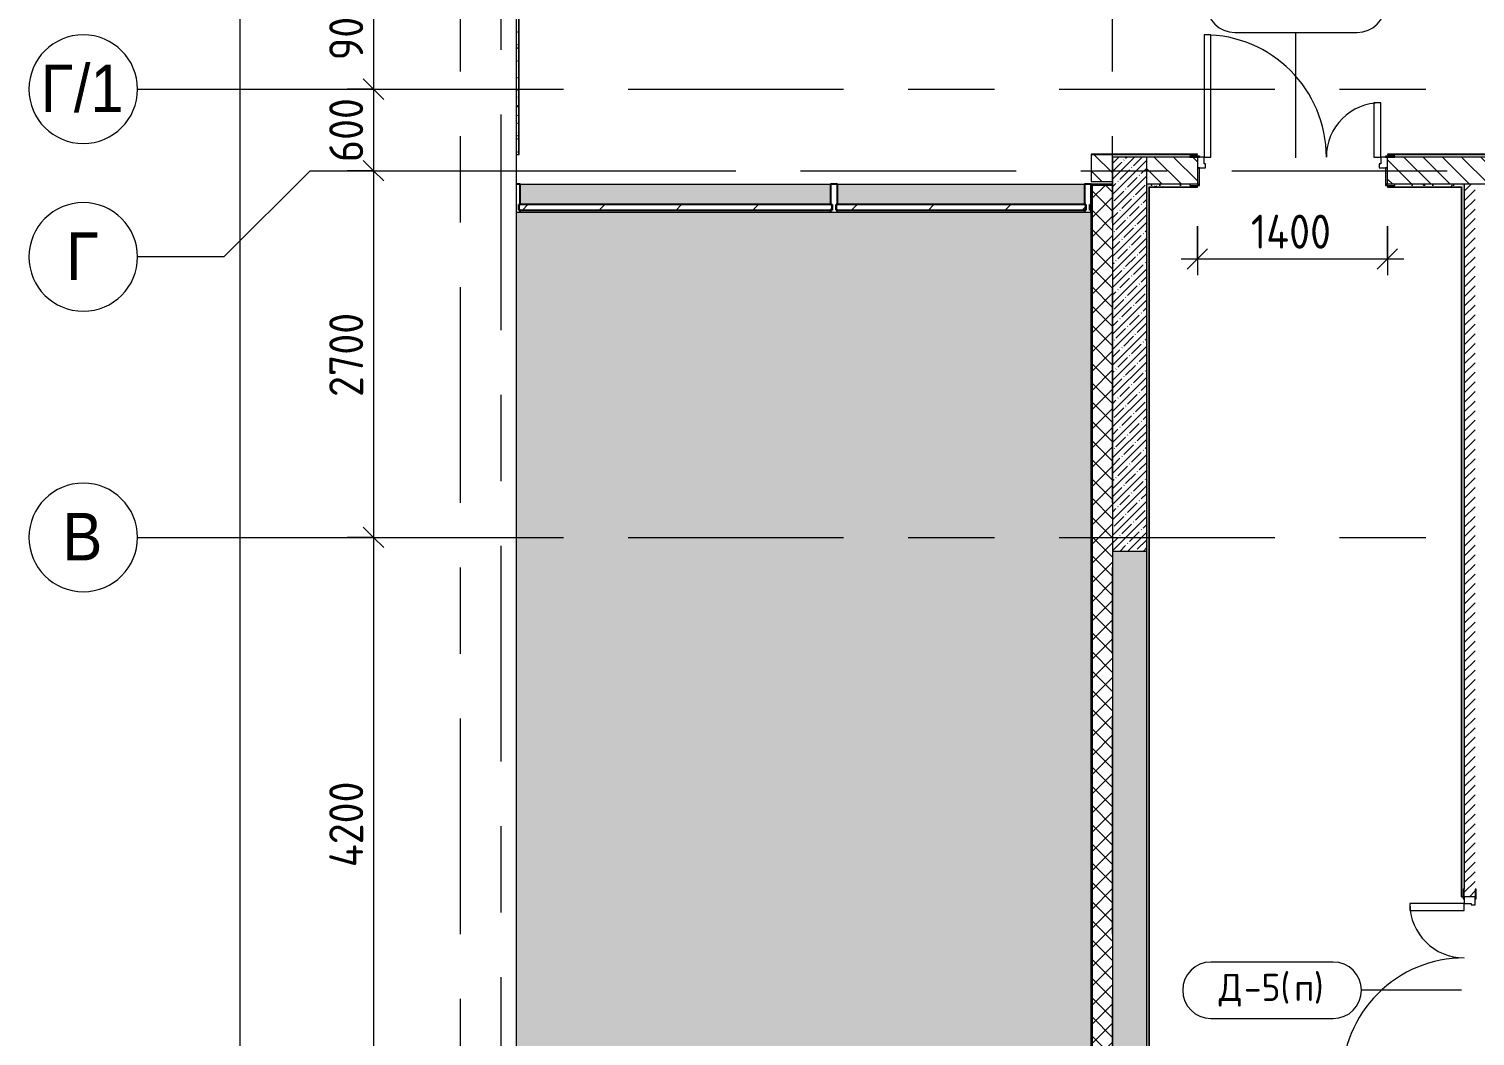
# Model space of a CAD drawing. Header units: millimetres. Extents: x 81382 to 274816, y -8553 to 29000.
# Drawn here: x 81382 to 92030, y 4129 to 11544 of the extents above; entities that cross this region are included whole.
import ezdxf

# ---------------------------------------------------------------- set-up
doc = ezdxf.new("R2010")
doc.units = ezdxf.units.MM
doc.linetypes.add('Осевая', pattern=[3175, 635, -476.25, 1587.5, -476.25])
for name, color, linetype, lineweight in [('A-ANNO-DIMS', 7, 'Continuous', 9), ('A-ANNO-DIMS-100', 7, 'Continuous', 9), ('A-DETL', 7, 'Continuous', 9), ('A-DETL-GENF', 7, 'Continuous', 9), ('A-DOOR-IDEN', 7, 'Continuous', 9), ('A-GLAZ-CURT', 7, 'Continuous', 9), ('A-GLAZ-CURT-1', 7, 'Continuous', 25), ('A-GLAZ-CWMG', 7, 'Continuous', 9), ('A-GLAZ-CWMG-1', 7, 'Continuous', 25), ('A-WALL', 7, 'Continuous', 9), ('I-WALL', 7, 'Continuous', 9), ('Оси', 7, 'Continuous', 9), ('Оси-1', 7, 'Continuous', 20), ('Оси-2', 7, 'Осевая', 9)]:
    doc.layers.add(name, color=color, linetype=linetype, lineweight=lineweight)
for name, color, linetype, lineweight, true_color in [('A-DETL-GENF-1', 7, 'Continuous', 9, 0xd4d4d4), ('A-DOOR-1', 1, 'Continuous', 9, 0xff0000), ('A-DOOR-2', 1, 'Continuous', 13, 0xff0000), ('A-DOOR-FRAM-1', 1, 'Continuous', 13, 0xff0000), ('A-WALL-1', 7, 'Continuous', 9, 0x3c3c3c), ('A-WALL-FNSH-1', 7, 'Continuous', 9, 0x3c3c3c)]:
    doc.layers.add(name, color=color, linetype=linetype, lineweight=lineweight, true_color=true_color)
doc.styles.add('Arial', font='arial.ttf', dxfattribs={"width": 0.9, "height": 350})
doc.styles.add('GOST Common_1', font='GOST_Common.ttf', dxfattribs={"height": 200})
doc.styles.add('ISOCPEUR', font='isocpeur.ttf', dxfattribs={"width": 0.9, "height": 250})
doc.dimstyles.new('ISO-2_5_0_9К_БОЛЬШОЙ', dxfattribs={"dimscale": 304.8, "dimtxt": 248.995294, "dimasz": 0.492126, "dimexe": 0.393701, "dimexo": 0.984252, "dimgap": 0, "dimtad": 1, "dimdec": 0, "dimrnd": 10, "dimzin": 0, "dimdsep": 46, "dimtxsty": 'ISOCPEUR', "dimblk1": 'OBLIQUE', "dimblk2": 'OBLIQUE', "dimsah": 1, "dimcen": 0.09, "dimdle": 0.393701, "dimazin": 0, "dimtfac": 1, "dimtdec": 4, "dimtix": 1, "dimtmove": 0, "dimatfit": 3, "dimfxl": 1, "dimtvp": 1, "dimtolj": 1, "dimtzin": 0, "dimarcsym": 2})
pattern_1 = [(135, (0, 0), (-70.71068, -70.71068), [])]
pattern_2 = [(45, (0, 0), (-57.024626, 57.024626), []), (45, (57.025, 0), (-57.024626, 57.024626), [100.806, -20.161, 3.353, -16.808])]
pattern_3 = [(0, (0, 0), (121.92, 30.48), [10.058, -81.382, 10.058, -81.382, -487.68]), (0, (0, 0), (121.92, 30.48), [-182.88, 10.058, -172.822, 10.058, -81.382, -213.36]), (0, (0, 0), (121.92, 30.48), [-457.2, 10.058, -50.902, 10.058, -142.342]), (120, (45.72, 15.24), (-87.356454, 90.345817), [10.058, -81.382, 10.058, -81.382, -487.68]), (120, (45.72, 15.24), (-87.356454, 90.345817), [-182.88, 10.058, -172.822, 10.058, -81.382, -213.36]), (120, (45.72, 15.24), (-87.356454, 90.345817), [-457.2, 10.058, -50.902, 10.058, -142.342]), (240, (60.96, 76.2), (-34.563546, -120.825817), [10.058, -81.382, 10.058, -81.382, -487.68]), (240, (60.96, 76.2), (-34.563546, -120.825817), [-182.88, 10.058, -172.822, 10.058, -81.382, -213.36]), (240, (60.96, 76.2), (-34.563546, -120.825817), [-457.2, 10.058, -50.902, 10.058, -142.342])]

# ---------------------------------------------------------------- blocks, each defined once
blk = doc.blocks.new('110_Дверь_СКБ_2Ст - Д-5_п_ Из игровой в коридор-32215844-План заполнения дверных проемов 3 этажа в осях 23-33')
at = {"layer": 'A-DOOR-1'}
for centre, radius, start, end in [((-638, 40), 900, 0, 90), ((662, 40), 400, 90, 180)]:
    blk.add_arc(centre, radius, start, end, dxfattribs=at)
at = {"layer": 'A-DOOR-2'}
for p, q in [((-638, 940), (-638, 40)), ((-588, 940), (-638, 940)), ((-588, 40), (-588, 940)), ((662, 440), (612, 440)), ((612, 440), (612, 40)), ((662, 40), (662, 440)), ((-638, 40), (-588, 40)), ((612, 40), (662, 40))]:
    blk.add_line(p, q, dxfattribs=at)
at = {"layer": 'A-DOOR-FRAM-1'}
for p, q in [((-672, 48), (-742, 48)), ((-742, 48), (-742, 40)), ((-742, 40), (-672, 40)), ((-638, 40), (-688, 40)), ((-688, 40), (-688, -40)), ((-672, 40), (-672, 48)), ((-638, -10), (-638, 40)), ((662, 40), (662, -10)), ((712, 40), (662, 40)), ((768, 48), (698, 48)), ((698, 48), (698, 40)), ((698, 40), (768, 40)), ((712, -40), (712, 40)), ((768, 40), (768, 48)), ((-672, -40), (-742, -40)), ((-742, -40), (-742, -48)), ((-742, -48), (-672, -48)), ((-688, -40), (-628, -40)), ((-672, -39), (-688, -39)), ((-688, -39), (-688, -40)), ((-688, -40), (-672, -40)), ((-672, -40), (-672, -39)), ((-672, -48), (-672, -40)), ((-628, -10), (-638, -10)), ((-628, -40), (-628, -10)), ((662, -10), (652, -10)), ((652, -10), (652, -40)), ((652, -40), (712, -40)), ((712, -39), (698, -39)), ((698, -39), (698, -40)), ((698, -40), (712, -40)), ((768, -40), (698, -40)), ((698, -40), (698, -48)), ((698, -48), (768, -48)), ((712, -40), (712, -39)), ((768, -48), (768, -40))]:
    blk.add_line(p, q, dxfattribs=at)
blk = doc.blocks.new('110_Дверь_СКБ_2Ст - Д-2а_п_ Из коридора на лестницу-32215207-План заполнения дверных проемов 3 этажа в осях 23-33')
at = {"layer": 'A-DOOR-1'}
for centre, radius, start, end in [((-637.5, 100), 900, 0, 90), ((662.5, 100), 400, 90, 180)]:
    blk.add_arc(centre, radius, start, end, dxfattribs=at)
at = {"layer": 'A-DOOR-2'}
for p, q in [((-637.5, 1000), (-637.5, 100)), ((-587.5, 1000), (-637.5, 1000)), ((-587.5, 100), (-587.5, 1000)), ((662.5, 500), (612.5, 500)), ((612.5, 500), (612.5, 100)), ((662.5, 100), (662.5, 500)), ((-637.5, 100), (-587.5, 100)), ((612.5, 100), (662.5, 100))]:
    blk.add_line(p, q, dxfattribs=at)
at = {"layer": 'A-DOOR-FRAM-1'}
for p, q in [((-672.5, 108), (-742.5, 108)), ((-742.5, 108), (-742.5, 100)), ((-672.5, 100), (-672.5, 108)), ((767.5, 108), (697.5, 108)), ((697.5, 108), (697.5, 100)), ((767.5, 100), (767.5, 108)), ((-742.5, 100), (-672.5, 100)), ((-637.5, 100), (-687.5, 100)), ((-687.5, 100), (-687.5, 20)), ((-687.5, 20), (-627.5, 20)), ((-672.5, 20), (-687.5, 20)), ((-687.5, 20), (-687.5, -100)), ((-672.5, -100), (-672.5, 20)), ((-637.5, 50), (-637.5, 100)), ((-627.5, 50), (-637.5, 50)), ((-627.5, 20), (-627.5, 50)), ((662.5, 50), (652.5, 50)), ((652.5, 50), (652.5, 20)), ((652.5, 20), (712.5, 20)), ((662.5, 100), (662.5, 50)), ((712.5, 100), (662.5, 100)), ((697.5, 100), (767.5, 100)), ((712.5, 20), (697.5, 20)), ((697.5, 20), (697.5, -100)), ((712.5, 20), (712.5, 100)), ((712.5, -100), (712.5, 20)), ((-672.5, -100), (-742.5, -100)), ((-742.5, -100), (-742.5, -108)), ((-687.5, -100), (-672.5, -100)), ((-672.5, -108), (-672.5, -100)), ((697.5, -100), (712.5, -100)), ((767.5, -100), (697.5, -100)), ((697.5, -100), (697.5, -108)), ((767.5, -108), (767.5, -100)), ((-742.5, -108), (-672.5, -108)), ((697.5, -108), (767.5, -108))]:
    blk.add_line(p, q, dxfattribs=at)
blk = doc.blocks.new('Системная панель - Стекло - 40мм-33184352-План заполнения дверных проемов 3 этажа в осях 23-33')
at = {"layer": 'A-GLAZ-CURT'}
h = blk.add_hatch(dxfattribs=at)
h.set_pattern_fill('FP_29', color=256, style=0, pattern_type=2)
h.set_pattern_definition([(45, (-86242.5, -10110), (-282.8427, 282.8427), [200, -600]), (45, (-86442.5, -10210), (-282.8427, 282.8427), [600, -200]), (45, (-86042.5, -10310), (-282.8427, 282.8427), [200, -600])])
h.paths.add_polyline_path([(1153, 0), (1153, 40), (-1153, 40), (-1153, 0), (944, 0)])
at = {"layer": 'A-GLAZ-CURT-1'}
for p, q in [((1153, 40), (-1153, 40)), ((-1153, 40), (-1153, 0)), ((-1153, 0), (1153, 0)), ((1153, 0), (1153, 40))]:
    blk.add_line(p, q, dxfattribs=at)
blk = doc.blocks.new('Системная панель - Стекло - 40мм-33184353-План заполнения дверных проемов 3 этажа в осях 23-33')
at = {"layer": 'A-GLAZ-CURT'}
h = blk.add_hatch(dxfattribs=at)
h.set_pattern_fill('FP_30', color=256, style=0, pattern_type=2)
h.set_pattern_definition([(45, (-88344.25, -10110), (-282.8427, 282.8427), [200, -600]), (45, (-88544.25, -10210), (-282.8427, 282.8427), [600, -200]), (45, (-88144.25, -10310), (-282.8427, 282.8427), [200, -600])])
h.paths.add_polyline_path([(919, 0), (919, 40), (-919, 40), (-919, 0), (114, 0)])
at = {"layer": 'A-GLAZ-CURT-1'}
for p, q in [((919, 40), (-919, 40)), ((-919, 40), (-919, 0)), ((-919, 0), (919, 0)), ((919, 0), (919, 40))]:
    blk.add_line(p, q, dxfattribs=at)
blk = doc.blocks.new('Прямоугольный импост - Импост структурный с накладкой - 190мм-33184356-План заполнения дверных проемов 3 этажа в осях 23-33')
at = {"layer": 'A-GLAZ-CWMG-1'}
for p, q in [((-50, 0), (-50, 17)), ((-40, 0), (-50, 0)), ((-40, -40), (-40, 0)), ((0, 0), (-10, 0)), ((-10, 0), (-10, -40)), ((0, 17), (0, 0)), ((-50, -190), (-50, -40)), ((-50, -40), (-40, -40)), ((-10, -40), (0, -40)), ((0, -40), (0, -190)), ((0, -190), (-50, -190))]:
    blk.add_line(p, q, dxfattribs=at)
blk = doc.blocks.new('Прямоугольный импост - Импост структурный с накладкой - 190мм-33184358-План заполнения дверных проемов 3 этажа в осях 23-33')
at = {"layer": 'A-GLAZ-CWMG-1'}
for p, q in [((-50, 17), (-50, 0)), ((-50, 0), (-40, 0)), ((-40, 0), (-40, -40)), ((-40, -40), (-50, -40)), ((-50, -40), (-50, -190)), ((-50, -190), (-21, -190))]:
    blk.add_line(p, q, dxfattribs=at)
blk = doc.blocks.new('Прямоугольный импост - Импост структурный с накладкой - 190мм-33184349-План заполнения дверных проемов 3 этажа в осях 23-33')
at = {"layer": 'A-GLAZ-CWMG-1'}
for p, q in [((-25, 0), (-25, 17)), ((-15, 0), (-25, 0)), ((-15, -40), (-15, 0)), ((25, 0), (15, 0)), ((15, 0), (15, -40)), ((25, 17), (25, 0)), ((-25, -190), (-25, -40)), ((-25, -40), (-15, -40)), ((15, -40), (25, -40)), ((25, -40), (25, -190)), ((25, -190), (-25, -190))]:
    blk.add_line(p, q, dxfattribs=at)
blk = doc.blocks.new('Прямоугольный импост - Импост структурный с накладкой - 190мм-23186050-План заполнения дверных проемов 3 этажа в осях 23-33')
at = {"layer": 'A-GLAZ-CWMG'}
for points in [[(87285, 10250), (87285, 10400), (85000, 10400), (85000, 10250), (87086, 10250)], [(87285, 10193), (87285, 10210), (85000, 10210), (85000, 10193), (87086, 10193)]]:
    blk.add_hatch(color=256, dxfattribs=at).paths.add_polyline_path(points)
blk.add_line((85000, 10400), (87285, 10400), dxfattribs=at)
blk = doc.blocks.new('Прямоугольный импост - Импост структурный с накладкой - 190мм-23186051-План заполнения дверных проемов 3 этажа в осях 23-33')
at = {"layer": 'A-GLAZ-CWMG'}
for points in [[(88000, 10250), (88000, 10400), (87335, 10400), (87335, 10250)], [(88000, 10193), (88000, 10210), (87335, 10210), (87335, 10193)]]:
    blk.add_hatch(color=256, dxfattribs=at).paths.add_polyline_path(points)
blk.add_line((87335, 10400), (88000, 10400), dxfattribs=at)
blk = doc.blocks.new('Прямоугольный импост - Импост структурный с накладкой - 190мм-23186052-План заполнения дверных проемов 3 этажа в осях 23-33')
at = {"layer": 'A-GLAZ-CWMG'}
for points in [[(89154, 10250), (89154, 10400), (88000, 10400), (88000, 10250), (88358, 10250)], [(89154, 10193), (89154, 10210), (88000, 10210), (88000, 10193), (88358, 10193)]]:
    blk.add_hatch(color=256, dxfattribs=at).paths.add_polyline_path(points)
blk.add_line((88000, 10400), (89154, 10400), dxfattribs=at)
blk = doc.blocks.new('DET_L_Линия разрыва - М100-30674062-План заполнения дверных проемов 3 этажа в осях 23-33')
at = {"layer": 'A-DETL-GENF'}
blk.add_line((27639, 0), (14119, 0), dxfattribs=at)
blk = doc.blocks.new('Ось сетки - D8-29747960-План заполнения дверных проемов 3 этажа в осях 23-33')
at = {"layer": 'Оси-1'}
for start, end in [(360, 180), (180, 360)]:
    blk.add_arc((0, 0), 4, start, end, dxfattribs=at)
blk = doc.blocks.new('М_двери - Типоразмер_рамка-25223575-План заполнения дверных проемов 3 этажа в осях 23-33')
at = {"layer": 'A-DOOR-IDEN'}
for p, q in [((4.5, 2.08), (-4.5, 2.08)), ((-4.5, -2.08), (4.5, -2.08))]:
    blk.add_line(p, q, dxfattribs=at)
for centre, start, end in [((-4.5, 0), 90, 270), ((4.5, 0), 270, 90)]:
    blk.add_arc(centre, 2.08, start, end, dxfattribs=at)
blk = doc.blocks.new('DIMBLOCK5-План заполнения дверных проемов 3 этажа в осях 23-33')
at = {"layer": 'A-ANNO-DIMS-100'}
for p, q in [((89985, 10092), (89985, 9730)), ((89985, 9850), (89985, 10092)), ((91385, 10092), (91385, 9730)), ((91385, 9850), (91385, 10092)), ((89865, 9850), (91505, 9850))]:
    blk.add_line(p, q, dxfattribs=at)
at = {"layer": 'A-ANNO-DIMS-100', "lineweight": 20}
for p, q in [((89985, 9850), (90060, 9925)), ((91385, 9850), (91460, 9925)), ((89985, 9850), (89910, 9775)), ((91385, 9850), (91310, 9775))]:
    blk.add_line(p, q, dxfattribs=at)
at = {"layer": 'A-ANNO-DIMS-100', "color": 0, "insert": (90379, 10176), "char_height": 250, "width": 735.49, "attachment_point": 1, "line_spacing_factor": 1.149209, "style": 'ISOCPEUR'}
blk.add_mtext('1400', dxfattribs=at)
blk = doc.blocks.new('_Oblique')
at = {"color": 0, "linetype": 'ByBlock', "lineweight": -2}
blk.add_line((-0.5, -0.5), (0.5, 0.5), dxfattribs=at)
blk = doc.blocks.new('DIMBLOCK33-План заполнения дверных проемов 3 этажа в осях 23-33')
at = {"layer": 'A-ANNO-DIMS-100', "lineweight": 20}
for p, q in [((83919, 12000), (83844, 12075)), ((83919, 12000), (83994, 11925)), ((83919, 11100), (83844, 11175)), ((83919, 11100), (83994, 11025))]:
    blk.add_line(p, q, dxfattribs=at)
at = {"layer": 'A-ANNO-DIMS-100'}
for p, q in [((83725, 12000), (84039, 12000)), ((83919, 12000), (83725, 12000)), ((83919, 12000), (83919, 11100)), ((83725, 11100), (84039, 11100)), ((83919, 11100), (83725, 11100))]:
    blk.add_line(p, q, dxfattribs=at)
at = {"layer": 'A-ANNO-DIMS-100', "color": 0, "insert": (83593, 11313), "char_height": 250, "width": 568.86, "attachment_point": 1, "rotation": 90, "line_spacing_factor": 1.149209, "style": 'ISOCPEUR'}
blk.add_mtext('900', dxfattribs=at)
blk = doc.blocks.new('DIMBLOCK34-План заполнения дверных проемов 3 этажа в осях 23-33')
at = {"layer": 'A-ANNO-DIMS-100'}
for p, q in [((83725, 11100), (84039, 11100)), ((83919, 11100), (83725, 11100)), ((83919, 11100), (83919, 10500)), ((83725, 10500), (84039, 10500)), ((83919, 10500), (83725, 10500))]:
    blk.add_line(p, q, dxfattribs=at)
at = {"layer": 'A-ANNO-DIMS-100', "lineweight": 20}
for p, q in [((83919, 11100), (83844, 11175)), ((83919, 11100), (83994, 11025)), ((83919, 10500), (83844, 10575)), ((83919, 10500), (83994, 10425))]:
    blk.add_line(p, q, dxfattribs=at)
at = {"layer": 'A-ANNO-DIMS-100', "color": 0, "insert": (83593, 10563), "char_height": 250, "width": 568.86, "attachment_point": 1, "rotation": 90, "line_spacing_factor": 1.149209, "style": 'ISOCPEUR'}
blk.add_mtext('600', dxfattribs=at)
blk = doc.blocks.new('DIMBLOCK35-План заполнения дверных проемов 3 этажа в осях 23-33')
at = {"layer": 'A-ANNO-DIMS-100', "lineweight": 20}
for p, q in [((83919, 10500), (83844, 10575)), ((83919, 10500), (83994, 10425)), ((83919, 7800), (83844, 7875)), ((83919, 7800), (83994, 7725))]:
    blk.add_line(p, q, dxfattribs=at)
at = {"layer": 'A-ANNO-DIMS-100'}
for p, q in [((83725, 10500), (84039, 10500)), ((83919, 10500), (83725, 10500)), ((83919, 10500), (83919, 7800)), ((83725, 7800), (84039, 7800)), ((83919, 7800), (83725, 7800))]:
    blk.add_line(p, q, dxfattribs=at)
at = {"layer": 'A-ANNO-DIMS-100', "color": 0, "insert": (83593, 8834), "char_height": 250, "width": 758.48, "attachment_point": 1, "rotation": 90, "line_spacing_factor": 1.149209, "style": 'ISOCPEUR'}
blk.add_mtext('2700', dxfattribs=at)
blk = doc.blocks.new('DIMBLOCK36-План заполнения дверных проемов 3 этажа в осях 23-33')
at = {"layer": 'A-ANNO-DIMS-100'}
for p, q in [((83725, 7800), (84039, 7800)), ((83919, 7800), (83725, 7800)), ((83919, 7800), (83919, 3600)), ((83725, 3600), (84039, 3600)), ((83919, 3600), (83725, 3600))]:
    blk.add_line(p, q, dxfattribs=at)
at = {"layer": 'A-ANNO-DIMS-100', "lineweight": 20}
for p, q in [((83919, 7800), (83844, 7875)), ((83919, 7800), (83994, 7725)), ((83919, 3600), (83844, 3675)), ((83919, 3600), (83994, 3525))]:
    blk.add_line(p, q, dxfattribs=at)
at = {"layer": 'A-ANNO-DIMS-100', "color": 0, "insert": (83593, 5372), "char_height": 250, "width": 787.21, "attachment_point": 1, "rotation": 90, "line_spacing_factor": 1.149209, "style": 'ISOCPEUR'}
blk.add_mtext('4200', dxfattribs=at)
blk = doc.blocks.new('DIMBLOCK38-План заполнения дверных проемов 3 этажа в осях 23-33')
at = {"layer": 'A-ANNO-DIMS-100', "lineweight": 20}
for p, q in [((82935, 27000), (82860, 27075)), ((82935, 27000), (83010, 26925)), ((82935, 0), (82860, 75)), ((82935, 0), (83010, -75))]:
    blk.add_line(p, q, dxfattribs=at)
at = {"layer": 'A-ANNO-DIMS-100'}
for p, q in [((82935, 27120), (82935, -120)), ((82741, 27000), (83055, 27000)), ((82935, 27000), (82741, 27000)), ((82741, 0), (83055, 0)), ((82935, 0), (82741, 0))]:
    blk.add_line(p, q, dxfattribs=at)
at = {"layer": 'A-ANNO-DIMS-100', "color": 0, "insert": (82609, 13105), "char_height": 250, "width": 948.1, "attachment_point": 1, "rotation": 90, "line_spacing_factor": 1.149209, "style": 'ISOCPEUR'}
blk.add_mtext('27000', dxfattribs=at)

msp = doc.modelspace()

# ---------------------------------------------------------------- hatches: boundary and pattern name
at = {"layer": 'A-DETL-GENF-1'}
msp.add_hatch(color=256, dxfattribs=at).paths.add_polyline_path([(89203.5, -258), (89203.5, 10193), (84970.7, 10193), (84970.7, -258)])
at = {"layer": 'A-WALL'}
h = msp.add_hatch(dxfattribs=at)
h.set_pattern_fill('FP_1', color=256, style=0, pattern_type=2)
h.set_pattern_definition([(45, (0, 0), (-70.71068, 70.71068), []), (135, (0, 0), (-70.71068, -70.71068), [])])
h.paths.add_polyline_path([(89210, -100), (89360, -100), (89360, 10392), (89210, 10392), (89210, 3119.4)])
at = {"layer": 'I-WALL'}
h = msp.add_hatch(dxfattribs=at)
h.set_pattern_fill('FP_35', color=256, style=0, pattern_type=2)
h.set_pattern_definition(pattern_3)
h.paths.add_polyline_path([(84990, 10620), (84990, 13400), (84970, 13400), (84970.7, 10620)])
h = msp.add_hatch(dxfattribs=at)
h.set_pattern_fill('FP_3', color=256, style=0, pattern_type=2)
h.set_pattern_definition(pattern_1)
h.paths.add_polyline_path([(89360, 10420), (89360, 10620), (89203.5, 10620), (89203.5, 10420)])
h = msp.add_hatch(dxfattribs=at)
h.set_pattern_fill('FP_4', color=256, style=0, pattern_type=2)
h.set_pattern_definition(pattern_2)
h.paths.add_polyline_path([(89610, 7700), (89610, 10600), (89360, 10600), (89360, 7700)])
h = msp.add_hatch(dxfattribs=at)
h.set_pattern_fill('FP_3', color=256, style=0, pattern_type=2)
h.set_pattern_definition(pattern_1)
h.paths.add_polyline_path([(107130, 10400), (107130, 10600), (105095, 10600), (105095, 10400), (105125, 10400)])
h.paths.add_polyline_path([(103645, 10400), (103645, 10600), (101610, 10600), (101610, 10400), (103615, 10400)])
h.paths.add_polyline_path([(94210, 10400), (94210, 10600), (93460, 10600), (93460, 10400), (94190, 10400)])
h.paths.add_polyline_path([(92174.8, 10400), (92510, 10400), (92510, 10600), (91385, 10600), (91385, 10400), (92030, 10400)])
h.paths.add_polyline_path([(89630.5, 10400), (89985, 10400), (89985, 10600), (89610, 10600), (89610, 10400), (89630, 10400)])
h = msp.add_hatch(dxfattribs=at)
h.set_pattern_fill('FP_35', color=256, style=0, pattern_type=2)
h.set_pattern_definition(pattern_3)
h.paths.add_polyline_path([(89630, 170), (89630, 10400), (89610, 10400), (89610, 170)])
h = msp.add_hatch(dxfattribs=at)
h.set_pattern_fill('FP_35', color=256, style=0, pattern_type=2)
h.set_pattern_definition(pattern_3)
h.paths.add_polyline_path([(91930, 10380), (91930, 10400), (91440, 10400), (91440, 10392), (91385, 10392), (91385, 10380), (91440, 10380)])
h.paths.add_polyline_path([(89630.5, 10380), (89985, 10380), (89985, 10392), (89930, 10392), (89930, 10400), (89630, 10400), (89630, 10380)])
h = msp.add_hatch(dxfattribs=at)
h.set_pattern_fill('FP_35', color=256, style=0, pattern_type=2)
h.set_pattern_definition(pattern_3)
h.paths.add_polyline_path([(91950, 100), (91950, 3700), (91942, 3700), (91942, 3755), (91930, 3755), (91930, 100)])
h.paths.add_polyline_path([(91942, 5155), (91942, 5210), (91950, 5210), (91950, 10400), (91930, 10400), (91930, 5155)])
h = msp.add_hatch(dxfattribs=at)
h.set_pattern_fill('FP_5', color=256, style=0, pattern_type=2)
h.set_pattern_definition([(45, (0, 0), (-35.35534, 35.35534), [])])
h.paths.add_polyline_path([(92030, 100), (92029, 3755), (91950, 3755), (91950, 100)])
h.paths.add_polyline_path([(91950, 5155), (92030, 5155), (92030, 10400), (91950, 10400), (91950, 5210)])
h = msp.add_hatch(dxfattribs=at)
h.set_pattern_fill('FP_4', color=256, style=0, pattern_type=2)
h.set_pattern_definition(pattern_2)
h.paths.add_polyline_path([(89360, 100), (89610, 100), (89610, 7700), (89360, 7700), (89360, 3119.4)])

# ---------------------------------------------------------------- linework, layer by layer
at = {"layer": 'A-DETL'}
for p, q in [((89203.5, 10193), (84970.7, 10193)), ((89203.5, -258), (89203.5, 10193))]:
    msp.add_line(p, q, dxfattribs=at)
at = {"layer": 'A-DOOR-IDEN'}
for p, q in [((90711.4, 10594.6), (90711.4, 11517.1)), ((91929.5, 4466), (91193.2, 4466))]:
    msp.add_line(p, q, dxfattribs=at)
at = {"layer": 'A-WALL'}
for p, q in [((84990, 10620), (84990, 13380)), ((89207, 10395), (89207, -253)), ((89360, 10395), (89207, 10395)), ((89210, 10392), (89210, -250)), ((89360, 10392), (89210, 10392)), ((89930, 10400), (89610, 10400)), ((89630, 10380), (89630, 170)), ((92480, 10400), (91440, 10400)), ((91930, 5155), (91930, 10380)), ((91950, 10400), (91950, 5210))]:
    msp.add_line(p, q, dxfattribs=at)
at = {"layer": 'A-WALL-1'}
for p, q in [((84970.7, 10620), (84990, 10620)), ((89203.5, 10620), (89203.5, 10420)), ((89360, 10420), (89360, 10620)), ((89930, 10600), (89360, 10600)), ((89360, 10600), (89360, 10400)), ((89610, 10600), (89610, 150)), ((92480, 10600), (91440, 10600)), ((89203.5, 10420), (89360, 10420)), ((89360, 10400), (89360, -100)), ((89630, 10380), (89985, 10380)), ((89985, 10380), (89985, 10392)), ((91385, 10392), (91385, 10380)), ((91385, 10380), (91930, 10380)), ((89360, 7700), (89610, 7700)), ((91930, 5155), (91942, 5155))]:
    msp.add_line(p, q, dxfattribs=at)
at = {"layer": 'A-WALL-FNSH-1'}
for p, q in [((84991, 10620), (84991, 13379)), ((84990, 10620), (84991, 10620)), ((89985, 10621), (89203.5, 10621)), ((89203.5, 10621), (89203.5, 10620)), ((89203.5, 10620), (89985, 10620)), ((89985, 10620), (89985, 10621)), ((92510, 10621), (91385, 10621)), ((91385, 10621), (91385, 10620)), ((91385, 10620), (92510, 10620)), ((89360, 10400), (89202, 10400)), ((89202, 10400), (89202, 10193)), ((89631, 10379), (89985, 10379)), ((89631, 171), (89631, 10379)), ((89985, 10379), (89985, 10380)), ((91385, 10380), (91385, 10379)), ((91385, 10379), (91929, 10379)), ((91929, 10379), (91929, 5155)), ((91929, 5155), (91930, 5155))]:
    msp.add_line(p, q, dxfattribs=at)
at = {"layer": 'Оси'}
for p, q in [((82181.8, 11100), (84681.8, 11100)), ((83451.8, 10500), (82816.8, 9865)), ((83451.8, 10500), (85951.8, 10500)), ((82816.8, 9865), (82181.8, 9865)), ((82181.8, 7800), (84681.8, 7800))]:
    msp.add_line(p, q, dxfattribs=at)
at = {"layer": 'Оси-2'}
for p, q in [((84560, 593.7), (84560, 19415.1)), ((84860, 1863.7), (84860, 19415.1)), ((89360, 593.7), (89360, 18900)), ((84681.8, 11100), (122730, 11100)), ((85951.8, 10500), (122730, 10500)), ((84681.8, 7800), (122730, 7800))]:
    msp.add_line(p, q, dxfattribs=at)

# ---------------------------------------------------------------- block references
at = {"layer": 'A-DETL-GENF', "rotation": 270.0000000000003}
msp.add_blockref('DET_L_Линия разрыва - М100-30674062-План заполнения дверных проемов 3 этажа в осях 23-33', (84970.7, 27380.8), dxfattribs=at)
at = {"layer": 'A-DOOR-1'}
msp.add_blockref('110_Дверь_СКБ_2Ст - Д-2а_п_ Из коридора на лестницу-32215207-План заполнения дверных проемов 3 этажа в осях 23-33', (90672.5, 10500), dxfattribs=at)
at = {"layer": 'A-DOOR-1', "rotation": 89.99999999999991}
msp.add_blockref('110_Дверь_СКБ_2Ст - Д-5_п_ Из игровой в коридор-32215844-План заполнения дверных проемов 3 этажа в осях 23-33', (91990, 4442.5), dxfattribs=at)
at = {"layer": 'A-DOOR-IDEN', "xscale": 99.99999999999993, "yscale": 99.99999999999993, "zscale": 99.99999999999993}
for p in [(90711.4, 11725.2), (90535.5, 4466)]:
    msp.add_blockref('М_двери - Типоразмер_рамка-25223575-План заполнения дверных проемов 3 этажа в осях 23-33', p, dxfattribs=at)
at = {"layer": 'A-GLAZ-CURT'}
for name, p in [('Системная панель - Стекло - 40мм-33184352-План заполнения дверных проемов 3 этажа в осях 23-33', (86142.5, 10210)), ('Системная панель - Стекло - 40мм-33184353-План заполнения дверных проемов 3 этажа в осях 23-33', (88244.3, 10210))]:
    msp.add_blockref(name, p, dxfattribs=at)
at = {"layer": 'A-GLAZ-CWMG', "rotation": 180}
msp.add_blockref('Прямоугольный импост - Импост структурный с накладкой - 190мм-33184358-План заполнения дверных проемов 3 этажа в осях 23-33', (84950, 10210), dxfattribs=at)
at = {"layer": 'A-GLAZ-CWMG'}
for name in ['Прямоугольный импост - Импост структурный с накладкой - 190мм-23186050-План заполнения дверных проемов 3 этажа в осях 23-33', 'Прямоугольный импост - Импост структурный с накладкой - 190мм-23186051-План заполнения дверных проемов 3 этажа в осях 23-33', 'Прямоугольный импост - Импост структурный с накладкой - 190мм-23186052-План заполнения дверных проемов 3 этажа в осях 23-33']:
    msp.add_blockref(name, (0, 0), dxfattribs=at)
at = {"layer": 'A-GLAZ-CWMG', "extrusion": (0, 0, -1), "rotation": 180}
for name, p in [('Прямоугольный импост - Импост структурный с накладкой - 190мм-33184349-План заполнения дверных проемов 3 этажа в осях 23-33', (-87310, 10210)), ('Прямоугольный импост - Импост структурный с накладкой - 190мм-33184356-План заполнения дверных проемов 3 этажа в осях 23-33', (-89203.5, 10210))]:
    msp.add_blockref(name, p, dxfattribs=at)
at = {"layer": 'Оси-1', "xscale": 99.99999999999993, "yscale": 99.99999999999993, "zscale": 99.99999999999993, "rotation": 269.9999999999994}
for p in [(81781.8, 11100), (81781.8, 9865), (81781.8, 7800)]:
    msp.add_blockref('Ось сетки - D8-29747960-План заполнения дверных проемов 3 этажа в осях 23-33', p, dxfattribs=at)

# ---------------------------------------------------------------- texts
at = {"layer": 'A-DOOR-IDEN', "char_height": 200, "attachment_point": 1, "style": 'GOST Common_1'}
for s, insert, width in [('\\fGOST Common|b0|i0|c204|p34|;Д', (90142.8, 4587.2), 224.472), ('-5(', (90328, 4587.2), 448.945), ('\\fGOST Common|b0|i0|c204|p34|;)', (90843.9, 4587.2), 96.202), ('\\fGOST Common|b0|i0|c204|p34|;п', (90698.4, 4587.2), 176.371)]:
    msp.add_mtext(s, dxfattribs=dict(at, insert=insert, width=width))
at = {"layer": 'Оси', "char_height": 350, "attachment_point": 1, "style": 'Arial'}
for s, insert, width in [('/1', (81712.4, 11281), 454.557), ('\\fArial|b0|i0|c204|p34|;\\W.9;Г', (81468.4, 11281), 295.823), ('\\fArial|b0|i0|c204|p34|;\\W.9;Г', (81656, 10046), 295.823), ('\\fArial|b0|i0|c204|p34|;\\W.9;В', (81629, 7981), 360.759)]:
    msp.add_mtext(s, dxfattribs=dict(at, insert=insert, width=width))

# ---------------------------------------------------------------- dimensions: what is measured, and where the dimension line sits
at = {"layer": 'A-ANNO-DIMS'}
for base, p1, p2, override, picture, middle in [((82935.4, 0), (83041.5, 27000), (83041.5, 0), {"dimpost": '<>', "dimfxl": 26999.999823}, 'DIMBLOCK38-План заполнения дверных проемов 3 этажа в осях 23-33', (82810.4, 13500)), ((83919.2, 11100), (84025.3, 12000), (84025.3, 11100), {"dimpost": '<>', "dimfxl": 900}, 'DIMBLOCK33-План заполнения дверных проемов 3 этажа в осях 23-33', (83794.2, 11550)), ((83919.2, 10500), (84025.3, 11100), (84025.3, 10500), {"dimpost": '<>', "dimfxl": 600}, 'DIMBLOCK34-План заполнения дверных проемов 3 этажа в осях 23-33', (83794.2, 10800)), ((83919.2, 7800), (84025.3, 10500), (84025.3, 7800), {"dimpost": '<>', "dimfxl": 2700}, 'DIMBLOCK35-План заполнения дверных проемов 3 этажа в осях 23-33', (83794.2, 9150)), ((83919.2, 3600), (84025.3, 7800), (84025.3, 3600), {"dimpost": '<>', "dimfxl": 4200}, 'DIMBLOCK36-План заполнения дверных проемов 3 этажа в осях 23-33', (83794.2, 5700))]:
    dim = msp.add_linear_dim(base=base, p1=p1, p2=p2, angle=90, dimstyle='ISO-2_5_0_9К_БОЛЬШОЙ', override=override, dxfattribs=at)
    dim.commit()
    dim.dimension.update_dxf_attribs({"geometry": picture, "text_midpoint": middle})
dim = msp.add_linear_dim(base=(91385, 9849.8), p1=(89985, 10392), p2=(91385, 10392), dimstyle='ISO-2_5_0_9К_БОЛЬШОЙ', override={"dimpost": '<>', "dimfxl": 1400}, dxfattribs=at)
dim.commit()
dim.dimension.update_dxf_attribs({"geometry": 'DIMBLOCK5-План заполнения дверных проемов 3 этажа в осях 23-33', "text_midpoint": (90685, 9974.8)})

doc.saveas('drawing.dxf')
